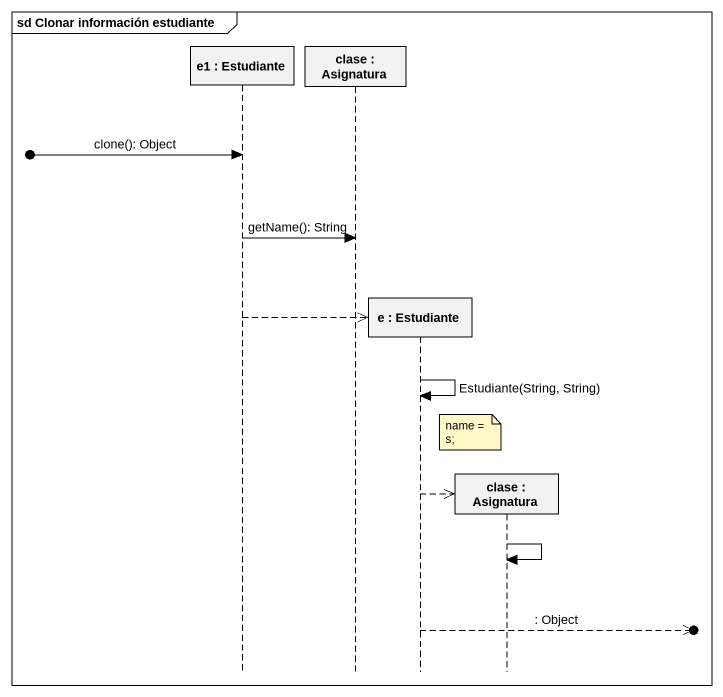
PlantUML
@startuml
mainframe sd Clonar información estudiante
hide footbox
participant "e1 : Estudiante" as e1
participant "clase : Asignatura" as clase
participant "e : Estudiante" as e
participant "clase : Asignatura" as clase_2

[o-> e1 : clone(): Object
e1 -> clase : getName(): String
e1 -->> e **
e -> e : Estudiante(String, String)
note left of clase_2 : name = s;
e -->> clase_2 **
clase_2 -> clase_2
e -->>o] : : Object
@enduml
